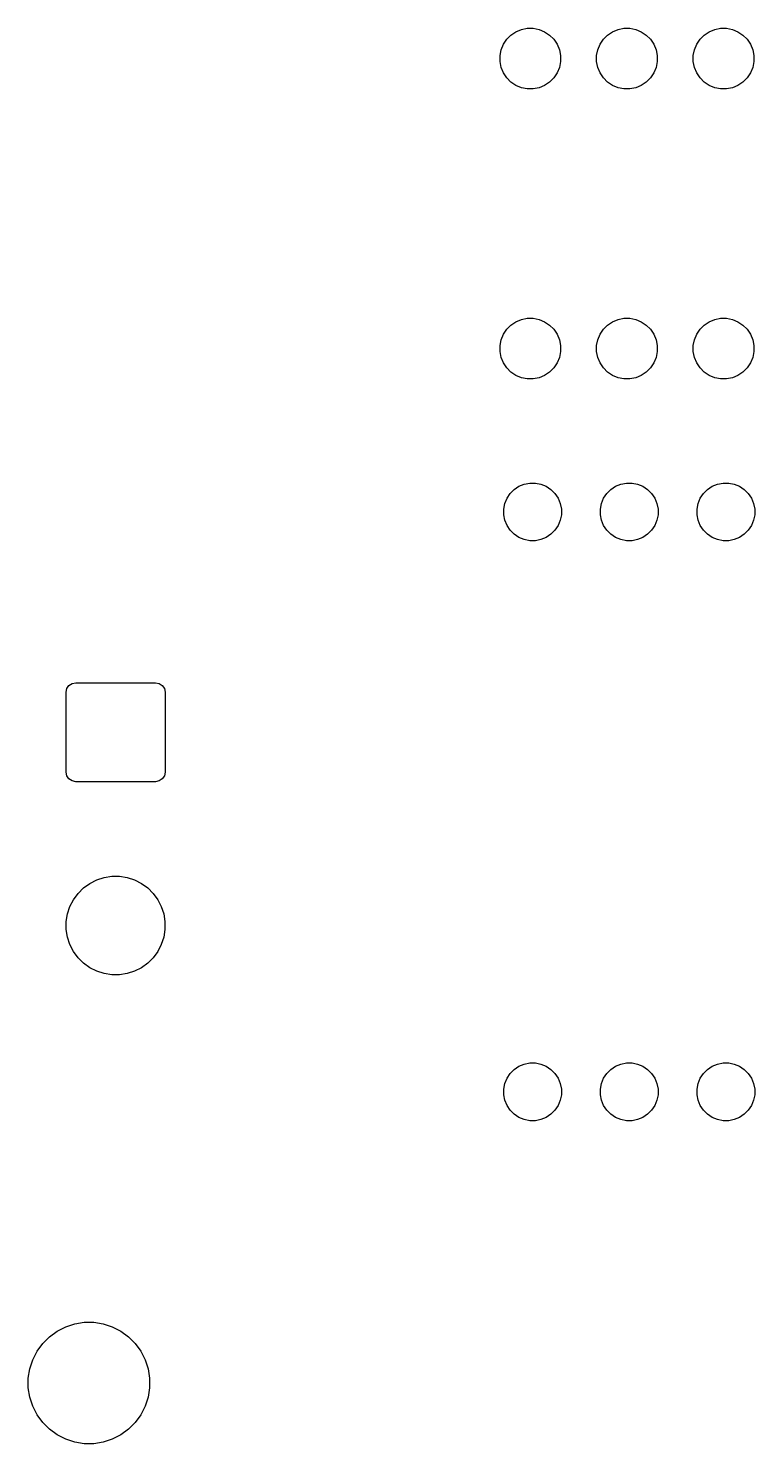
# Model space of a CAD drawing. Header units: millimetres. Extents: x 72.1 to 111.6, y -102.4 to -26.2.
# Drawn here: x 72.05 to 91.15, y -102.31 to -65.11 of the extents above; entities that cross this region are included whole.
import ezdxf

# ---------------------------------------------------------------- set-up
doc = ezdxf.new("R2010")
doc.units = ezdxf.units.MM
doc.layers.add('BLACK', color=7, linetype='CONTINUOUS')

msp = doc.modelspace()

# ---------------------------------------------------------------- linework, layer by layer
at = {"layer": 'BLACK', "linetype": 'CONTINUOUS'}
for p, q in [((84.544463, -65.532883), (84.631592, -65.402485)), ((84.631592, -65.402485), (84.742485, -65.291592)), ((84.742485, -65.291592), (84.872883, -65.204463)), ((84.872883, -65.204463), (85.017772, -65.144448)), ((85.017772, -65.144448), (85.171586, -65.113852)), ((85.171586, -65.113852), (85.328414, -65.113852)), ((85.328414, -65.113852), (85.482228, -65.144448)), ((85.482228, -65.144448), (85.627117, -65.204463)), ((85.627117, -65.204463), (85.757515, -65.291592)), ((85.757515, -65.291592), (85.868408, -65.402485)), ((85.868408, -65.402485), (85.955537, -65.532883)), ((87.084463, -65.532883), (87.171592, -65.402485)), ((87.171592, -65.402485), (87.282485, -65.291592)), ((87.282485, -65.291592), (87.412883, -65.204463)), ((87.412883, -65.204463), (87.557772, -65.144448)), ((87.557772, -65.144448), (87.711586, -65.113852)), ((87.711586, -65.113852), (87.868414, -65.113852)), ((87.868414, -65.113852), (88.022228, -65.144448)), ((88.022228, -65.144448), (88.167117, -65.204463)), ((88.167117, -65.204463), (88.297515, -65.291592)), ((88.297515, -65.291592), (88.408408, -65.402485)), ((88.408408, -65.402485), (88.495537, -65.532883)), ((89.624463, -65.532883), (89.711592, -65.402485)), ((89.711592, -65.402485), (89.822485, -65.291592)), ((89.822485, -65.291592), (89.952883, -65.204463)), ((89.952883, -65.204463), (90.097772, -65.144448)), ((90.097772, -65.144448), (90.251586, -65.113852)), ((90.251586, -65.113852), (90.408414, -65.113852)), ((90.408414, -65.113852), (90.562228, -65.144448)), ((90.562228, -65.144448), (90.707117, -65.204463)), ((90.707117, -65.204463), (90.837515, -65.291592)), ((90.837515, -65.291592), (90.948408, -65.402485)), ((90.948408, -65.402485), (91.035537, -65.532883)), ((84.453852, -65.831586), (84.484448, -65.677772)), ((84.484448, -65.677772), (84.544463, -65.532883)), ((85.955537, -65.532883), (86.015552, -65.677772)), ((86.015552, -65.677772), (86.046148, -65.831586)), ((86.993852, -65.831586), (87.024448, -65.677772)), ((87.024448, -65.677772), (87.084463, -65.532883)), ((88.495537, -65.532883), (88.555552, -65.677772)), ((88.555552, -65.677772), (88.586148, -65.831586)), ((89.533852, -65.831586), (89.564448, -65.677772)), ((89.564448, -65.677772), (89.624463, -65.532883)), ((91.035537, -65.532883), (91.095552, -65.677772)), ((91.095552, -65.677772), (91.126148, -65.831586)), ((84.453852, -65.988414), (84.453852, -65.831586)), ((84.484448, -66.142228), (84.453852, -65.988414)), ((84.544463, -66.287117), (84.484448, -66.142228)), ((86.015552, -66.142228), (85.955537, -66.287117)), ((86.046148, -65.988414), (86.015552, -66.142228)), ((86.046148, -65.831586), (86.046148, -65.988414)), ((86.993852, -65.988414), (86.993852, -65.831586)), ((87.024448, -66.142228), (86.993852, -65.988414)), ((87.084463, -66.287117), (87.024448, -66.142228)), ((88.555552, -66.142228), (88.495537, -66.287117)), ((88.586148, -65.988414), (88.555552, -66.142228)), ((88.586148, -65.831586), (88.586148, -65.988414)), ((89.533852, -65.988414), (89.533852, -65.831586)), ((89.564448, -66.142228), (89.533852, -65.988414)), ((89.624463, -66.287117), (89.564448, -66.142228)), ((91.095552, -66.142228), (91.035537, -66.287117)), ((91.126148, -65.988414), (91.095552, -66.142228)), ((91.126148, -65.831586), (91.126148, -65.988414)), ((84.631592, -66.417515), (84.544463, -66.287117)), ((84.742485, -66.528408), (84.631592, -66.417515)), ((84.872883, -66.615537), (84.742485, -66.528408)), ((85.757515, -66.528408), (85.627117, -66.615537)), ((85.868408, -66.417515), (85.757515, -66.528408)), ((85.955537, -66.287117), (85.868408, -66.417515)), ((87.171592, -66.417515), (87.084463, -66.287117)), ((87.282485, -66.528408), (87.171592, -66.417515)), ((87.412883, -66.615537), (87.282485, -66.528408)), ((88.297515, -66.528408), (88.167117, -66.615537)), ((88.408408, -66.417515), (88.297515, -66.528408)), ((88.495537, -66.287117), (88.408408, -66.417515)), ((89.711592, -66.417515), (89.624463, -66.287117)), ((89.822485, -66.528408), (89.711592, -66.417515)), ((89.952883, -66.615537), (89.822485, -66.528408)), ((90.837515, -66.528408), (90.707117, -66.615537)), ((90.948408, -66.417515), (90.837515, -66.528408)), ((91.035537, -66.287117), (90.948408, -66.417515)), ((85.017772, -66.675552), (84.872883, -66.615537)), ((85.171586, -66.706148), (85.017772, -66.675552)), ((85.328414, -66.706148), (85.171586, -66.706148)), ((85.482228, -66.675552), (85.328414, -66.706148)), ((85.627117, -66.615537), (85.482228, -66.675552)), ((87.557772, -66.675552), (87.412883, -66.615537)), ((87.711586, -66.706148), (87.557772, -66.675552)), ((87.868414, -66.706148), (87.711586, -66.706148)), ((88.022228, -66.675552), (87.868414, -66.706148)), ((88.167117, -66.615537), (88.022228, -66.675552)), ((90.097772, -66.675552), (89.952883, -66.615537)), ((90.251586, -66.706148), (90.097772, -66.675552)), ((90.408414, -66.706148), (90.251586, -66.706148)), ((90.562228, -66.675552), (90.408414, -66.706148)), ((90.707117, -66.615537), (90.562228, -66.675552)), ((84.742485, -72.911592), (84.872883, -72.824463)), ((84.872883, -72.824463), (85.017772, -72.764448)), ((85.017772, -72.764448), (85.171586, -72.733852)), ((85.171586, -72.733852), (85.328414, -72.733852)), ((85.328414, -72.733852), (85.482228, -72.764448)), ((85.482228, -72.764448), (85.627117, -72.824463)), ((85.627117, -72.824463), (85.757515, -72.911592)), ((87.282485, -72.911592), (87.412883, -72.824463)), ((87.412883, -72.824463), (87.557772, -72.764448)), ((87.557772, -72.764448), (87.711586, -72.733852)), ((87.711586, -72.733852), (87.868414, -72.733852)), ((87.868414, -72.733852), (88.022228, -72.764448)), ((88.022228, -72.764448), (88.167117, -72.824463)), ((88.167117, -72.824463), (88.297515, -72.911592)), ((89.822485, -72.911592), (89.952883, -72.824463)), ((89.952883, -72.824463), (90.097772, -72.764448)), ((90.097772, -72.764448), (90.251586, -72.733852)), ((90.251586, -72.733852), (90.408414, -72.733852)), ((90.408414, -72.733852), (90.562228, -72.764448)), ((90.562228, -72.764448), (90.707117, -72.824463)), ((90.707117, -72.824463), (90.837515, -72.911592)), ((84.484448, -73.297772), (84.544463, -73.152883)), ((84.544463, -73.152883), (84.631592, -73.022485)), ((84.631592, -73.022485), (84.742485, -72.911592)), ((85.757515, -72.911592), (85.868408, -73.022485)), ((85.868408, -73.022485), (85.955537, -73.152883)), ((85.955537, -73.152883), (86.015552, -73.297772)), ((87.024448, -73.297772), (87.084463, -73.152883)), ((87.084463, -73.152883), (87.171592, -73.022485)), ((87.171592, -73.022485), (87.282485, -72.911592)), ((88.297515, -72.911592), (88.408408, -73.022485)), ((88.408408, -73.022485), (88.495537, -73.152883)), ((88.495537, -73.152883), (88.555552, -73.297772)), ((89.564448, -73.297772), (89.624463, -73.152883)), ((89.624463, -73.152883), (89.711592, -73.022485)), ((89.711592, -73.022485), (89.822485, -72.911592)), ((90.837515, -72.911592), (90.948408, -73.022485)), ((90.948408, -73.022485), (91.035537, -73.152883)), ((91.035537, -73.152883), (91.095552, -73.297772)), ((84.453852, -73.451586), (84.484448, -73.297772)), ((84.453852, -73.608414), (84.453852, -73.451586)), ((84.484448, -73.762228), (84.453852, -73.608414)), ((86.015552, -73.297772), (86.046148, -73.451586)), ((86.046148, -73.608414), (86.015552, -73.762228)), ((86.046148, -73.451586), (86.046148, -73.608414)), ((86.993852, -73.451586), (87.024448, -73.297772)), ((86.993852, -73.608414), (86.993852, -73.451586)), ((87.024448, -73.762228), (86.993852, -73.608414)), ((88.555552, -73.297772), (88.586148, -73.451586)), ((88.586148, -73.608414), (88.555552, -73.762228)), ((88.586148, -73.451586), (88.586148, -73.608414)), ((89.533852, -73.451586), (89.564448, -73.297772)), ((89.533852, -73.608414), (89.533852, -73.451586)), ((89.564448, -73.762228), (89.533852, -73.608414)), ((91.095552, -73.297772), (91.126148, -73.451586)), ((91.126148, -73.608414), (91.095552, -73.762228)), ((91.126148, -73.451586), (91.126148, -73.608414)), ((84.544463, -73.907117), (84.484448, -73.762228)), ((84.631592, -74.037515), (84.544463, -73.907117)), ((85.955537, -73.907117), (85.868408, -74.037515)), ((86.015552, -73.762228), (85.955537, -73.907117)), ((87.084463, -73.907117), (87.024448, -73.762228)), ((87.171592, -74.037515), (87.084463, -73.907117)), ((88.495537, -73.907117), (88.408408, -74.037515)), ((88.555552, -73.762228), (88.495537, -73.907117)), ((89.624463, -73.907117), (89.564448, -73.762228)), ((89.711592, -74.037515), (89.624463, -73.907117)), ((91.035537, -73.907117), (90.948408, -74.037515)), ((91.095552, -73.762228), (91.035537, -73.907117)), ((84.742485, -74.148408), (84.631592, -74.037515)), ((84.872883, -74.235537), (84.742485, -74.148408)), ((85.017772, -74.295552), (84.872883, -74.235537)), ((85.171586, -74.326148), (85.017772, -74.295552)), ((85.328414, -74.326148), (85.171586, -74.326148)), ((85.482228, -74.295552), (85.328414, -74.326148)), ((85.627117, -74.235537), (85.482228, -74.295552)), ((85.757515, -74.148408), (85.627117, -74.235537)), ((85.868408, -74.037515), (85.757515, -74.148408)), ((87.282485, -74.148408), (87.171592, -74.037515)), ((87.412883, -74.235537), (87.282485, -74.148408)), ((87.557772, -74.295552), (87.412883, -74.235537)), ((87.711586, -74.326148), (87.557772, -74.295552)), ((87.868414, -74.326148), (87.711586, -74.326148)), ((88.022228, -74.295552), (87.868414, -74.326148)), ((88.167117, -74.235537), (88.022228, -74.295552)), ((88.297515, -74.148408), (88.167117, -74.235537)), ((88.408408, -74.037515), (88.297515, -74.148408)), ((89.822485, -74.148408), (89.711592, -74.037515)), ((89.952883, -74.235537), (89.822485, -74.148408)), ((90.097772, -74.295552), (89.952883, -74.235537)), ((90.251586, -74.326148), (90.097772, -74.295552)), ((90.408414, -74.326148), (90.251586, -74.326148)), ((90.562228, -74.295552), (90.408414, -74.326148)), ((90.707117, -74.235537), (90.562228, -74.295552)), ((90.837515, -74.148408), (90.707117, -74.235537)), ((90.948408, -74.037515), (90.837515, -74.148408)), ((84.637976, -77.460796), (84.720966, -77.336592)), ((84.720966, -77.336592), (84.826592, -77.230966)), ((84.826592, -77.230966), (84.950796, -77.147976)), ((84.950796, -77.147976), (85.088803, -77.090811)), ((85.088803, -77.090811), (85.235311, -77.061669)), ((85.235311, -77.061669), (85.384689, -77.061669)), ((85.384689, -77.061669), (85.531197, -77.090811)), ((85.531197, -77.090811), (85.669204, -77.147976)), ((85.669204, -77.147976), (85.793408, -77.230966)), ((85.793408, -77.230966), (85.899034, -77.336592)), ((85.899034, -77.336592), (85.982024, -77.460796)), ((87.177976, -77.460796), (87.260966, -77.336592)), ((87.260966, -77.336592), (87.366592, -77.230966)), ((87.366592, -77.230966), (87.490796, -77.147976)), ((87.490796, -77.147976), (87.628803, -77.090811)), ((87.628803, -77.090811), (87.775311, -77.061669)), ((87.775311, -77.061669), (87.924689, -77.061669)), ((87.924689, -77.061669), (88.071197, -77.090811)), ((88.071197, -77.090811), (88.209204, -77.147976)), ((88.209204, -77.147976), (88.333408, -77.230966)), ((88.333408, -77.230966), (88.439034, -77.336592)), ((88.439034, -77.336592), (88.522024, -77.460796)), ((89.717976, -77.460796), (89.800966, -77.336592)), ((89.800966, -77.336592), (89.906592, -77.230966)), ((89.906592, -77.230966), (90.030796, -77.147976)), ((90.030796, -77.147976), (90.168803, -77.090811)), ((90.168803, -77.090811), (90.315311, -77.061669)), ((90.315311, -77.061669), (90.464689, -77.061669)), ((90.464689, -77.061669), (90.611197, -77.090811)), ((90.611197, -77.090811), (90.749204, -77.147976)), ((90.749204, -77.147976), (90.873408, -77.230966)), ((90.873408, -77.230966), (90.979034, -77.336592)), ((90.979034, -77.336592), (91.062024, -77.460796)), ((84.551669, -77.745311), (84.580811, -77.598803)), ((84.580811, -77.598803), (84.637976, -77.460796)), ((85.982024, -77.460796), (86.039189, -77.598803)), ((86.039189, -77.598803), (86.068331, -77.745311)), ((87.091669, -77.745311), (87.120811, -77.598803)), ((87.120811, -77.598803), (87.177976, -77.460796)), ((88.522024, -77.460796), (88.579189, -77.598803)), ((88.579189, -77.598803), (88.608331, -77.745311)), ((89.631669, -77.745311), (89.660811, -77.598803)), ((89.660811, -77.598803), (89.717976, -77.460796)), ((91.062024, -77.460796), (91.119189, -77.598803)), ((91.119189, -77.598803), (91.148331, -77.745311)), ((84.551669, -77.894689), (84.551669, -77.745311)), ((84.580811, -78.041197), (84.551669, -77.894689)), ((84.637976, -78.179204), (84.580811, -78.041197)), ((86.039189, -78.041197), (85.982024, -78.179204)), ((86.068331, -77.894689), (86.039189, -78.041197)), ((86.068331, -77.745311), (86.068331, -77.894689)), ((87.091669, -77.894689), (87.091669, -77.745311)), ((87.120811, -78.041197), (87.091669, -77.894689)), ((87.177976, -78.179204), (87.120811, -78.041197)), ((88.579189, -78.041197), (88.522024, -78.179204)), ((88.608331, -77.894689), (88.579189, -78.041197)), ((88.608331, -77.745311), (88.608331, -77.894689)), ((89.631669, -77.894689), (89.631669, -77.745311)), ((89.660811, -78.041197), (89.631669, -77.894689)), ((89.717976, -78.179204), (89.660811, -78.041197)), ((91.119189, -78.041197), (91.062024, -78.179204)), ((91.148331, -77.894689), (91.119189, -78.041197)), ((91.148331, -77.745311), (91.148331, -77.894689)), ((84.720966, -78.303408), (84.637976, -78.179204)), ((84.826592, -78.409034), (84.720966, -78.303408)), ((84.950796, -78.492024), (84.826592, -78.409034)), ((85.793408, -78.409034), (85.669204, -78.492024)), ((85.899034, -78.303408), (85.793408, -78.409034)), ((85.982024, -78.179204), (85.899034, -78.303408)), ((87.260966, -78.303408), (87.177976, -78.179204)), ((87.366592, -78.409034), (87.260966, -78.303408)), ((87.490796, -78.492024), (87.366592, -78.409034)), ((88.333408, -78.409034), (88.209204, -78.492024)), ((88.439034, -78.303408), (88.333408, -78.409034)), ((88.522024, -78.179204), (88.439034, -78.303408)), ((89.800966, -78.303408), (89.717976, -78.179204)), ((89.906592, -78.409034), (89.800966, -78.303408)), ((90.030796, -78.492024), (89.906592, -78.409034)), ((90.873408, -78.409034), (90.749204, -78.492024)), ((90.979034, -78.303408), (90.873408, -78.409034)), ((91.062024, -78.179204), (90.979034, -78.303408)), ((85.088803, -78.549189), (84.950796, -78.492024)), ((85.235311, -78.578331), (85.088803, -78.549189)), ((85.384689, -78.578331), (85.235311, -78.578331)), ((85.531197, -78.549189), (85.384689, -78.578331)), ((85.669204, -78.492024), (85.531197, -78.549189)), ((87.628803, -78.549189), (87.490796, -78.492024)), ((87.775311, -78.578331), (87.628803, -78.549189)), ((87.924689, -78.578331), (87.775311, -78.578331)), ((88.071197, -78.549189), (87.924689, -78.578331)), ((88.209204, -78.492024), (88.071197, -78.549189)), ((90.168803, -78.549189), (90.030796, -78.492024)), ((90.315311, -78.578331), (90.168803, -78.549189)), ((90.464689, -78.578331), (90.315311, -78.578331)), ((90.611197, -78.549189), (90.464689, -78.578331)), ((90.749204, -78.492024), (90.611197, -78.549189)), ((73.05, -82.56), (73.06903, -82.464329)), ((73.05, -84.66), (73.05, -82.56)), ((73.06903, -82.464329), (73.123223, -82.383223)), ((73.123223, -82.383223), (73.204329, -82.32903)), ((73.204329, -82.32903), (73.3, -82.31)), ((73.3, -82.31), (75.4, -82.31)), ((75.4, -82.31), (75.495671, -82.32903)), ((75.495671, -82.32903), (75.576777, -82.383223)), ((75.576777, -82.383223), (75.63097, -82.464329)), ((75.63097, -82.464329), (75.65, -82.56)), ((75.65, -82.56), (75.65, -84.66)), ((73.06903, -84.755671), (73.05, -84.66)), ((73.123223, -84.836777), (73.06903, -84.755671)), ((75.63097, -84.755671), (75.576777, -84.836777)), ((75.65, -84.66), (75.63097, -84.755671)), ((73.204329, -84.89097), (73.123223, -84.836777)), ((73.3, -84.91), (73.204329, -84.89097)), ((75.4, -84.91), (73.3, -84.91)), ((75.495671, -84.89097), (75.4, -84.91)), ((75.576777, -84.836777), (75.495671, -84.89097)), ((74.046521, -87.425919), (74.248003, -87.394007)), ((74.248003, -87.394007), (74.451997, -87.394007)), ((74.451997, -87.394007), (74.653479, -87.425919)), ((73.361472, -87.845718), (73.505718, -87.701472)), ((73.505718, -87.701472), (73.670752, -87.581568)), ((73.670752, -87.581568), (73.852512, -87.488957)), ((73.852512, -87.488957), (74.046521, -87.425919)), ((74.653479, -87.425919), (74.847488, -87.488957)), ((74.847488, -87.488957), (75.029248, -87.581568)), ((75.029248, -87.581568), (75.194282, -87.701472)), ((75.194282, -87.701472), (75.338528, -87.845718)), ((73.148957, -88.192512), (73.241568, -88.010752)), ((73.241568, -88.010752), (73.361472, -87.845718)), ((75.338528, -87.845718), (75.458432, -88.010752)), ((75.458432, -88.010752), (75.551043, -88.192512)), ((73.054007, -88.588003), (73.085919, -88.386521)), ((73.085919, -88.386521), (73.148957, -88.192512)), ((75.551043, -88.192512), (75.614081, -88.386521)), ((75.614081, -88.386521), (75.645993, -88.588003)), ((73.054007, -88.791997), (73.054007, -88.588003)), ((73.085919, -88.993479), (73.054007, -88.791997)), ((75.645993, -88.791997), (75.614081, -88.993479)), ((75.645993, -88.588003), (75.645993, -88.791997)), ((73.148957, -89.187488), (73.085919, -88.993479)), ((73.241568, -89.369248), (73.148957, -89.187488)), ((75.551043, -89.187488), (75.458432, -89.369248)), ((75.614081, -88.993479), (75.551043, -89.187488)), ((73.361472, -89.534282), (73.241568, -89.369248)), ((73.505718, -89.678528), (73.361472, -89.534282)), ((75.338528, -89.534282), (75.194282, -89.678528)), ((75.458432, -89.369248), (75.338528, -89.534282)), ((73.670752, -89.798432), (73.505718, -89.678528)), ((73.852512, -89.891043), (73.670752, -89.798432)), ((74.046521, -89.954081), (73.852512, -89.891043)), ((74.248003, -89.985993), (74.046521, -89.954081)), ((74.451997, -89.985993), (74.248003, -89.985993)), ((74.653479, -89.954081), (74.451997, -89.985993)), ((74.847488, -89.891043), (74.653479, -89.954081)), ((75.029248, -89.798432), (74.847488, -89.891043)), ((75.194282, -89.678528), (75.029248, -89.798432)), ((84.637976, -92.700796), (84.720966, -92.576592)), ((84.720966, -92.576592), (84.826592, -92.470966)), ((84.826592, -92.470966), (84.950796, -92.387976)), ((84.950796, -92.387976), (85.088803, -92.330811)), ((85.088803, -92.330811), (85.235311, -92.301669)), ((85.235311, -92.301669), (85.384689, -92.301669)), ((85.384689, -92.301669), (85.531197, -92.330811)), ((85.531197, -92.330811), (85.669204, -92.387976)), ((85.669204, -92.387976), (85.793408, -92.470966)), ((85.793408, -92.470966), (85.899034, -92.576592)), ((85.899034, -92.576592), (85.982024, -92.700796)), ((87.177976, -92.700796), (87.260966, -92.576592)), ((87.260966, -92.576592), (87.366592, -92.470966)), ((87.366592, -92.470966), (87.490796, -92.387976)), ((87.490796, -92.387976), (87.628803, -92.330811)), ((87.628803, -92.330811), (87.775311, -92.301669)), ((87.775311, -92.301669), (87.924689, -92.301669)), ((87.924689, -92.301669), (88.071197, -92.330811)), ((88.071197, -92.330811), (88.209204, -92.387976)), ((88.209204, -92.387976), (88.333408, -92.470966)), ((88.333408, -92.470966), (88.439034, -92.576592)), ((88.439034, -92.576592), (88.522024, -92.700796)), ((89.717976, -92.700796), (89.800966, -92.576592)), ((89.800966, -92.576592), (89.906592, -92.470966)), ((89.906592, -92.470966), (90.030796, -92.387976)), ((90.030796, -92.387976), (90.168803, -92.330811)), ((90.168803, -92.330811), (90.315311, -92.301669)), ((90.315311, -92.301669), (90.464689, -92.301669)), ((90.464689, -92.301669), (90.611197, -92.330811)), ((90.611197, -92.330811), (90.749204, -92.387976)), ((90.749204, -92.387976), (90.873408, -92.470966)), ((90.873408, -92.470966), (90.979034, -92.576592)), ((90.979034, -92.576592), (91.062024, -92.700796)), ((84.551669, -92.985311), (84.580811, -92.838803)), ((84.580811, -92.838803), (84.637976, -92.700796)), ((85.982024, -92.700796), (86.039189, -92.838803)), ((86.039189, -92.838803), (86.068331, -92.985311)), ((87.091669, -92.985311), (87.120811, -92.838803)), ((87.120811, -92.838803), (87.177976, -92.700796)), ((88.522024, -92.700796), (88.579189, -92.838803)), ((88.579189, -92.838803), (88.608331, -92.985311)), ((89.631669, -92.985311), (89.660811, -92.838803)), ((89.660811, -92.838803), (89.717976, -92.700796)), ((91.062024, -92.700796), (91.119189, -92.838803)), ((91.119189, -92.838803), (91.148331, -92.985311)), ((84.551669, -93.134689), (84.551669, -92.985311)), ((84.580811, -93.281197), (84.551669, -93.134689)), ((84.637976, -93.419204), (84.580811, -93.281197)), ((86.039189, -93.281197), (85.982024, -93.419204)), ((86.068331, -93.134689), (86.039189, -93.281197)), ((86.068331, -92.985311), (86.068331, -93.134689)), ((87.091669, -93.134689), (87.091669, -92.985311)), ((87.120811, -93.281197), (87.091669, -93.134689)), ((87.177976, -93.419204), (87.120811, -93.281197)), ((88.579189, -93.281197), (88.522024, -93.419204)), ((88.608331, -93.134689), (88.579189, -93.281197)), ((88.608331, -92.985311), (88.608331, -93.134689)), ((89.631669, -93.134689), (89.631669, -92.985311)), ((89.660811, -93.281197), (89.631669, -93.134689)), ((89.717976, -93.419204), (89.660811, -93.281197)), ((91.119189, -93.281197), (91.062024, -93.419204)), ((91.148331, -93.134689), (91.119189, -93.281197)), ((91.148331, -92.985311), (91.148331, -93.134689)), ((84.720966, -93.543408), (84.637976, -93.419204)), ((84.826592, -93.649034), (84.720966, -93.543408)), ((84.950796, -93.732024), (84.826592, -93.649034)), ((85.793408, -93.649034), (85.669204, -93.732024)), ((85.899034, -93.543408), (85.793408, -93.649034)), ((85.982024, -93.419204), (85.899034, -93.543408)), ((87.260966, -93.543408), (87.177976, -93.419204)), ((87.366592, -93.649034), (87.260966, -93.543408)), ((87.490796, -93.732024), (87.366592, -93.649034)), ((88.333408, -93.649034), (88.209204, -93.732024)), ((88.439034, -93.543408), (88.333408, -93.649034)), ((88.522024, -93.419204), (88.439034, -93.543408)), ((89.800966, -93.543408), (89.717976, -93.419204)), ((89.906592, -93.649034), (89.800966, -93.543408)), ((90.030796, -93.732024), (89.906592, -93.649034)), ((90.873408, -93.649034), (90.749204, -93.732024)), ((90.979034, -93.543408), (90.873408, -93.649034)), ((91.062024, -93.419204), (90.979034, -93.543408)), ((85.088803, -93.789189), (84.950796, -93.732024)), ((85.235311, -93.818331), (85.088803, -93.789189)), ((85.384689, -93.818331), (85.235311, -93.818331)), ((85.531197, -93.789189), (85.384689, -93.818331)), ((85.669204, -93.732024), (85.531197, -93.789189)), ((87.628803, -93.789189), (87.490796, -93.732024)), ((87.775311, -93.818331), (87.628803, -93.789189)), ((87.924689, -93.818331), (87.775311, -93.818331)), ((88.071197, -93.789189), (87.924689, -93.818331)), ((88.209204, -93.732024), (88.071197, -93.789189)), ((90.168803, -93.789189), (90.030796, -93.732024)), ((90.315311, -93.818331), (90.168803, -93.789189)), ((90.464689, -93.818331), (90.315311, -93.818331)), ((90.611197, -93.789189), (90.464689, -93.818331)), ((90.749204, -93.732024), (90.611197, -93.789189)), ((72.814002, -99.345776), (73.037707, -99.231793)), ((73.037707, -99.231793), (73.276487, -99.154208)), ((73.276487, -99.154208), (73.524465, -99.114932)), ((73.524465, -99.114932), (73.775535, -99.114932)), ((73.775535, -99.114932), (74.023513, -99.154208)), ((74.023513, -99.154208), (74.262293, -99.231793)), ((74.262293, -99.231793), (74.485998, -99.345776)), ((72.285776, -99.874002), (72.43335, -99.670883)), ((72.43335, -99.670883), (72.610883, -99.49335)), ((72.610883, -99.49335), (72.814002, -99.345776)), ((74.485998, -99.345776), (74.689117, -99.49335)), ((74.689117, -99.49335), (74.86665, -99.670883)), ((74.86665, -99.670883), (75.014224, -99.874002)), ((72.171793, -100.097707), (72.285776, -99.874002)), ((75.014224, -99.874002), (75.128207, -100.097707)), ((72.054932, -100.584465), (72.094208, -100.336487)), ((72.094208, -100.336487), (72.171793, -100.097707)), ((75.128207, -100.097707), (75.205792, -100.336487)), ((75.205792, -100.336487), (75.245068, -100.584465)), ((72.054932, -100.835535), (72.054932, -100.584465)), ((75.245068, -100.584465), (75.245068, -100.835535)), ((72.094208, -101.083513), (72.054932, -100.835535)), ((72.171793, -101.322293), (72.094208, -101.083513)), ((75.205792, -101.083513), (75.128207, -101.322293)), ((75.245068, -100.835535), (75.205792, -101.083513)), ((72.285776, -101.545998), (72.171793, -101.322293)), ((75.128207, -101.322293), (75.014224, -101.545998)), ((72.43335, -101.749117), (72.285776, -101.545998)), ((72.610883, -101.92665), (72.43335, -101.749117)), ((74.86665, -101.749117), (74.689117, -101.92665)), ((75.014224, -101.545998), (74.86665, -101.749117)), ((72.814002, -102.074224), (72.610883, -101.92665)), ((73.037707, -102.188207), (72.814002, -102.074224)), ((73.276487, -102.265792), (73.037707, -102.188207)), ((73.524465, -102.305068), (73.276487, -102.265792)), ((74.023513, -102.265792), (73.775535, -102.305068)), ((74.262293, -102.188207), (74.023513, -102.265792)), ((74.485998, -102.074224), (74.262293, -102.188207)), ((74.689117, -101.92665), (74.485998, -102.074224)), ((73.775535, -102.305068), (73.524465, -102.305068))]:
    msp.add_line(p, q, dxfattribs=at)

doc.saveas('drawing.dxf')
